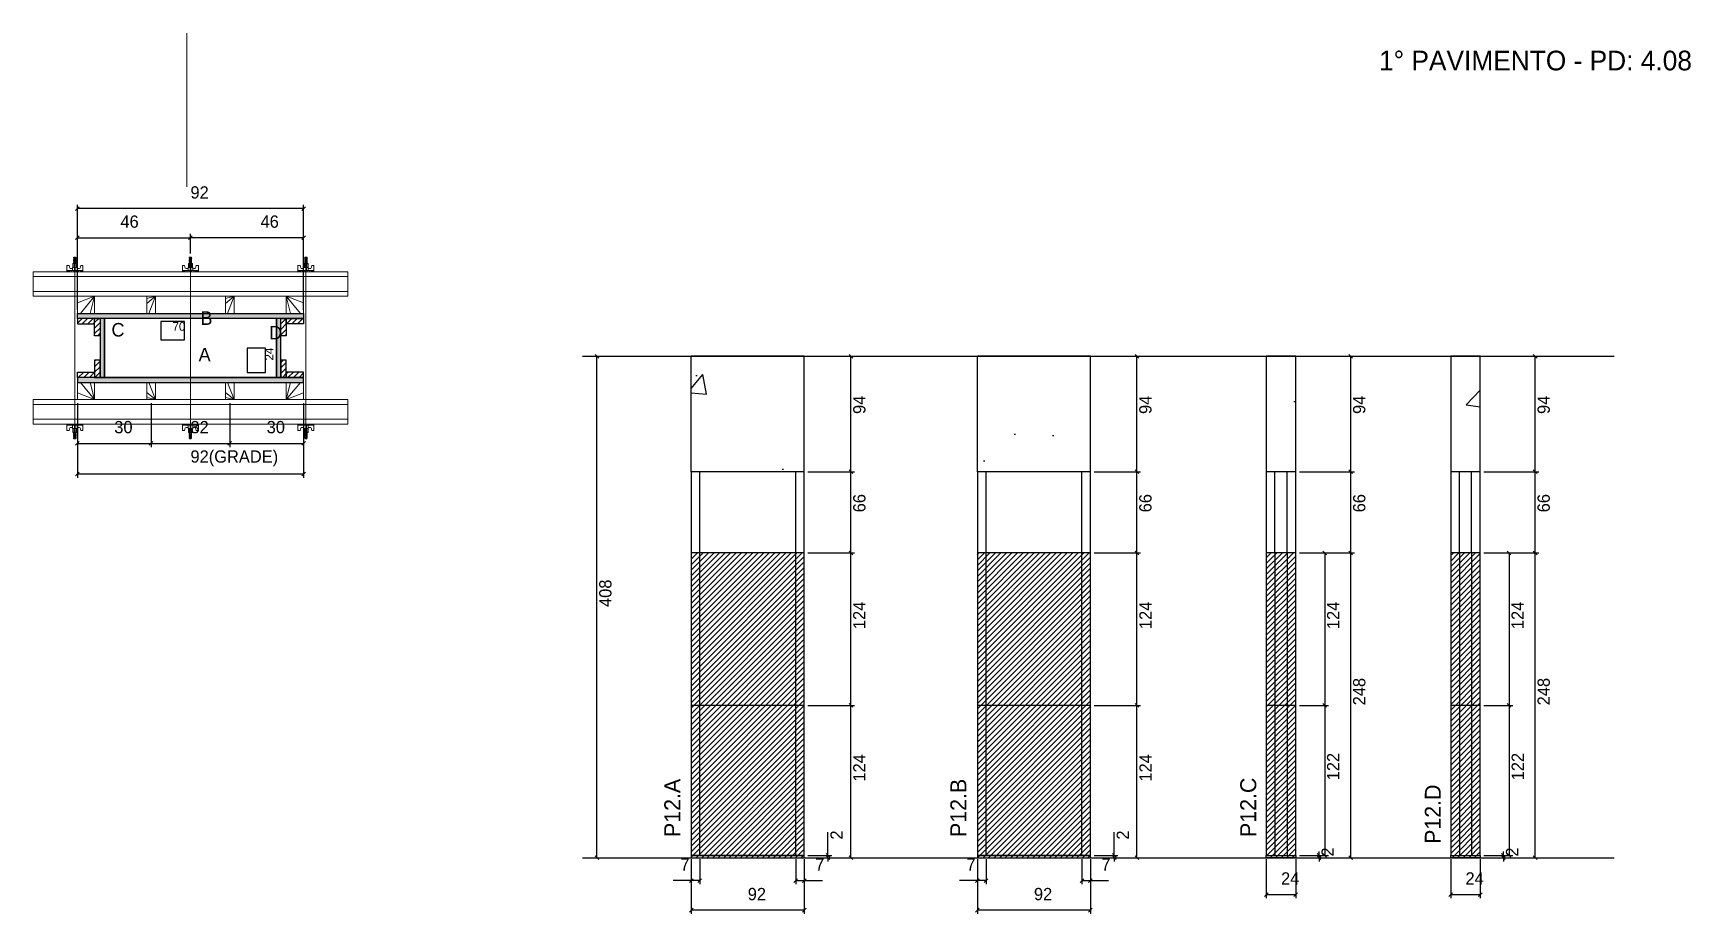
# Model space of a CAD drawing. Header units: metres. Extents: x 3112 to 4461, y 10912 to 11628.
import ezdxf

# ---------------------------------------------------------------- set-up
doc = ezdxf.new("R2010")
doc.units = ezdxf.units.M
for name, color, linetype in [('CHAPA', 7, 'Continuous'), ('COTA', 7, 'Continuous'), ('Hachura', 7, 'Continuous'), ('Madeira', 7, 'Continuous'), ('NOMENCLATURA', 7, 'Continuous'), ('Nível', 7, 'Continuous'), ('Painéis', 7, 'Continuous'), ('Perfil Metálico', 7, 'Continuous'), ('SARR_2.2x7', 7, 'Continuous'), ('SARRAFO', 7, 'Continuous'), ('Texto Seção', 7, 'Continuous'), ('TEXTO_GERAL', 7, 'Continuous')]:
    doc.layers.add(name, color=color, linetype=linetype)

msp = doc.modelspace()

# ---------------------------------------------------------------- hatches: boundary and pattern name
at = {"layer": 'COTA'}
h = msp.add_hatch(dxfattribs=at)
h.set_pattern_fill('AR-CONC')
h.paths.add_polyline_path([(3647.7, 11271.2), (3739.7, 11271.2), (3739.7, 11365.2), (3647.7, 11365.2), (3647.7, 11271.2)])
h = msp.add_hatch(dxfattribs=at)
h.set_pattern_fill('AR-CONC')
h.paths.add_polyline_path([(3880.6, 11271.2), (3972.6, 11271.2), (3972.6, 11365.2), (3880.6, 11365.2), (3880.6, 11271.2)])
h = msp.add_hatch(dxfattribs=at)
h.set_pattern_fill('AR-CONC')
h.paths.add_polyline_path([(4115.7, 11271.2), (4139.7, 11271.2), (4139.7, 11365.2), (4115.7, 11365.2), (4115.7, 11271.2)])
h = msp.add_hatch(dxfattribs=at)
h.set_pattern_fill('AR-CONC')
h.paths.add_polyline_path([(4265.8, 11271.2), (4289.8, 11271.2), (4289.8, 11365.2), (4265.8, 11365.2), (4265.8, 11271.2)])
at = {"layer": 'Hachura'}
h = msp.add_hatch(color=7, dxfattribs=at)
h.dxf.hatch_style = 1
h.paths.add_polyline_path([(3148.2, 11395.9), (3148.2, 11399.9), (3332.2, 11399.9), (3332.2, 11395.9), (3148.2, 11395.9)])
h = msp.add_hatch(color=7, dxfattribs=at)
h.dxf.hatch_style = 1
h.paths.add_polyline_path([(3148.2, 11395.9), (3148.2, 11399.9), (3332.2, 11399.9), (3332.2, 11395.9), (3148.2, 11395.9)])
h = msp.add_hatch(dxfattribs=at)
h.set_pattern_fill('ANSI31')
h.paths.add_polyline_path([(3162.2, 11395.9), (3162.2, 11391.5), (3148.2, 11391.5), (3148.2, 11395.9), (3162.2, 11395.9)])
h = msp.add_hatch(dxfattribs=at)
h.set_pattern_fill('ANSI31')
h.paths.add_polyline_path([(3166.6, 11395.9), (3162.2, 11395.9), (3162.2, 11381.9), (3166.6, 11381.9), (3166.6, 11395.9)])
h = msp.add_hatch(color=7, dxfattribs=at)
h.dxf.hatch_style = 1
h.paths.add_polyline_path([(3170.2, 11395.9), (3166.6, 11395.9), (3166.6, 11347.9), (3170.2, 11347.9), (3170.2, 11395.9)])
h = msp.add_hatch(color=7, dxfattribs=at)
h.dxf.hatch_style = 1
h.paths.add_polyline_path([(3170.2, 11395.9), (3166.6, 11395.9), (3166.6, 11347.9), (3170.2, 11347.9), (3170.2, 11395.9)])
h = msp.add_hatch(color=7, dxfattribs=at)
h.dxf.hatch_style = 1
h.paths.add_polyline_path([(3313.8, 11395.9), (3310.2, 11395.9), (3310.2, 11347.9), (3313.8, 11347.9), (3313.8, 11395.9)])
h = msp.add_hatch(color=7, dxfattribs=at)
h.dxf.hatch_style = 1
h.paths.add_polyline_path([(3313.8, 11395.9), (3310.2, 11395.9), (3310.2, 11347.9), (3313.8, 11347.9), (3313.8, 11395.9)])
h = msp.add_hatch(dxfattribs=at)
h.set_pattern_fill('ANSI31')
h.paths.add_polyline_path([(3318.2, 11395.9), (3313.8, 11395.9), (3313.8, 11381.9), (3318.2, 11381.9), (3318.2, 11395.9)])
h = msp.add_hatch(dxfattribs=at)
h.set_pattern_fill('ANSI31')
h.paths.add_polyline_path([(3318.2, 11395.9), (3318.2, 11391.5), (3332.2, 11391.5), (3332.2, 11395.9), (3318.2, 11395.9)])
h = msp.add_hatch(dxfattribs=at)
h.set_pattern_fill('ANSI31')
h.paths.add_polyline_path([(3166.6, 11347.9), (3162.2, 11347.9), (3162.2, 11361.9), (3166.6, 11361.9), (3166.6, 11347.9)])
h = msp.add_hatch(dxfattribs=at)
h.set_pattern_fill('ANSI31')
h.paths.add_polyline_path([(3318.2, 11347.9), (3313.8, 11347.9), (3313.8, 11361.9), (3318.2, 11361.9), (3318.2, 11347.9)])
h = msp.add_hatch(dxfattribs=at)
h.set_pattern_fill('ANSI31')
h.paths.add_polyline_path([(3162.2, 11347.9), (3162.2, 11352.3), (3148.2, 11352.3), (3148.2, 11347.9), (3162.2, 11347.9)])
h = msp.add_hatch(color=7, dxfattribs=at)
h.dxf.hatch_style = 1
h.paths.add_polyline_path([(3148.2, 11347.9), (3148.2, 11343.9), (3332.2, 11343.9), (3332.2, 11347.9), (3148.2, 11347.9)])
h = msp.add_hatch(color=7, dxfattribs=at)
h.dxf.hatch_style = 1
h.paths.add_polyline_path([(3148.2, 11347.9), (3148.2, 11343.9), (3332.2, 11343.9), (3332.2, 11347.9), (3148.2, 11347.9)])
h = msp.add_hatch(dxfattribs=at)
h.set_pattern_fill('ANSI31')
h.paths.add_polyline_path([(3318.2, 11347.9), (3318.2, 11352.3), (3332.2, 11352.3), (3332.2, 11347.9), (3318.2, 11347.9)])
h = msp.add_hatch(dxfattribs=at)
h.set_pattern_fill('ANSI31')
h.paths.add_polyline_path([(3739.7, 10957.2), (3739.7, 11205.2), (3647.7, 11205.2), (3647.7, 10957.2), (3739.7, 10957.2)])
h = msp.add_hatch(dxfattribs=at)
h.set_pattern_fill('ANSI31')
h.paths.add_polyline_path([(3972.6, 10957.2), (3972.6, 11205.2), (3880.6, 11205.2), (3880.6, 10957.2), (3972.6, 10957.2)])
h = msp.add_hatch(dxfattribs=at)
h.set_pattern_fill('ANSI31')
h.paths.add_polyline_path([(4139.7, 10957.2), (4139.7, 11205.2), (4115.7, 11205.2), (4115.7, 10957.2), (4139.7, 10957.2)])
h = msp.add_hatch(dxfattribs=at)
h.set_pattern_fill('ANSI31')
h.paths.add_polyline_path([(4289.8, 10957.2), (4289.8, 11205.2), (4265.8, 11205.2), (4265.8, 10957.2), (4289.8, 10957.2)])

# ---------------------------------------------------------------- linework, layer by layer
at = {"layer": 'CHAPA', "color": 1, "lineweight": 25}
for points in [[(3148.2, 11395.9), (3148.2, 11399.9), (3332.2, 11399.9), (3332.2, 11395.9)], [(3148.2, 11395.9), (3148.2, 11399.9), (3332.2, 11399.9), (3332.2, 11395.9)], [(3170.2, 11395.9), (3166.6, 11395.9), (3166.6, 11347.9), (3170.2, 11347.9)], [(3170.2, 11395.9), (3166.6, 11395.9), (3166.6, 11347.9), (3170.2, 11347.9)], [(3313.8, 11395.9), (3310.2, 11395.9), (3310.2, 11347.9), (3313.8, 11347.9)], [(3313.8, 11395.9), (3310.2, 11395.9), (3310.2, 11347.9), (3313.8, 11347.9)], [(3148.2, 11347.9), (3148.2, 11343.9), (3332.2, 11343.9), (3332.2, 11347.9)], [(3148.2, 11347.9), (3148.2, 11343.9), (3332.2, 11343.9), (3332.2, 11347.9)]]:
    msp.add_lwpolyline(points, close=True, dxfattribs=at)
at = {"layer": 'COTA', "color": 0, "lineweight": 25}
for p, q in [((3149.7, 11486.8), (3146.7, 11483.8)), ((3330.7, 11483.8), (3333.7, 11486.8)), ((3149.7, 11463.1), (3146.7, 11460.1)), ((3241.7, 11463.1), (3238.7, 11460.1)), ((3238.7, 11460.1), (3241.7, 11463.1)), ((3330.7, 11460.1), (3333.7, 11463.1)), ((3572.5, 11363.7), (3569.5, 11366.7)), ((3779.1, 11363.7), (3776.1, 11366.7)), ((4011.9, 11363.7), (4008.9, 11366.7)), ((4185.9, 11363.7), (4182.9, 11366.7)), ((4336, 11363.7), (4333, 11366.7)), ((3149.7, 11295.8), (3146.7, 11292.8)), ((3206.7, 11292.8), (3209.7, 11295.8)), ((3209.7, 11295.8), (3206.7, 11292.8)), ((3270.7, 11292.8), (3273.7, 11295.8)), ((3273.7, 11295.8), (3270.7, 11292.8)), ((3330.7, 11292.8), (3333.7, 11295.8)), ((3149.7, 11270.8), (3146.7, 11267.8)), ((3330.7, 11267.8), (3333.7, 11270.8)), ((3776.1, 11272.7), (3779.1, 11269.7)), ((3779.1, 11269.7), (3776.1, 11272.7)), ((4008.9, 11272.7), (4011.9, 11269.7)), ((4011.9, 11269.7), (4008.9, 11272.7)), ((4182.9, 11272.7), (4185.9, 11269.7)), ((4185.9, 11269.7), (4182.9, 11272.7)), ((4333, 11272.7), (4336, 11269.7)), ((4336, 11269.7), (4333, 11272.7)), ((3779.1, 11203.7), (3776.1, 11206.7)), ((3776.1, 11206.7), (3779.1, 11203.7)), ((4011.9, 11203.7), (4008.9, 11206.7)), ((4008.9, 11206.7), (4011.9, 11203.7)), ((4164.7, 11203.7), (4161.7, 11206.7)), ((4185.9, 11203.7), (4182.9, 11206.7)), ((4182.9, 11206.7), (4185.9, 11203.7)), ((4314.8, 11203.7), (4311.8, 11206.7)), ((4336, 11203.7), (4333, 11206.7)), ((4333, 11206.7), (4336, 11203.7)), ((3779.1, 11079.7), (3776.1, 11082.7)), ((3776.1, 11082.7), (3779.1, 11079.7)), ((4011.9, 11079.7), (4008.9, 11082.7)), ((4008.9, 11082.7), (4011.9, 11079.7)), ((4161.7, 11082.7), (4164.7, 11079.7)), ((4164.7, 11079.7), (4161.7, 11082.7)), ((4311.8, 11082.7), (4314.8, 11079.7)), ((4314.8, 11079.7), (4311.8, 11082.7)), ((3569.5, 10958.7), (3572.5, 10955.7)), ((3757.5, 10960.7), (3760.5, 10957.7)), ((3760.5, 10955.7), (3757.5, 10958.7)), ((3776.1, 10958.7), (3779.1, 10955.7)), ((3990.4, 10960.7), (3993.4, 10957.7)), ((3993.4, 10955.7), (3990.4, 10958.7)), ((4008.9, 10958.7), (4011.9, 10955.7)), ((4157.1, 10960.7), (4160.1, 10957.7)), ((4160.1, 10955.7), (4157.1, 10958.7)), ((4161.7, 10960.7), (4164.7, 10957.7)), ((4182.9, 10958.7), (4185.9, 10955.7)), ((4307.2, 10960.7), (4310.2, 10957.7)), ((4310.2, 10955.7), (4307.2, 10958.7)), ((4311.8, 10960.7), (4314.8, 10957.7)), ((4333, 10958.7), (4336, 10955.7)), ((3649.2, 10940.2), (3646.2, 10937.2)), ((3653.2, 10937.2), (3656.2, 10940.2)), ((3734.2, 10940.2), (3731.2, 10937.2)), ((3738.2, 10937.2), (3741.2, 10940.2)), ((3882.1, 10940.2), (3879.1, 10937.2)), ((3886.1, 10937.2), (3889.1, 10940.2)), ((3967.1, 10940.2), (3964.1, 10937.2)), ((3971.1, 10937.2), (3974.1, 10940.2)), ((4117.2, 10928.8), (4114.2, 10925.8)), ((4138.2, 10925.8), (4141.2, 10928.8)), ((4267.3, 10928.8), (4264.3, 10925.8)), ((4288.3, 10925.8), (4291.3, 10928.8)), ((3649.2, 10916.1), (3646.2, 10913.1)), ((3738.2, 10913.1), (3741.2, 10916.1)), ((3882.1, 10916.1), (3879.1, 10913.1)), ((3971.1, 10913.1), (3974.1, 10916.1))]:
    msp.add_line(p, q, dxfattribs=at)
at = {"layer": 'COTA', "color": 241, "lineweight": 25}
for p, q in [((3148.2, 11402.9), (3148.2, 11488.3)), ((3332.2, 11485.3), (3148.2, 11485.3)), ((3332.2, 11402.9), (3332.2, 11488.3)), ((3148.2, 11436.9), (3148.2, 11464.6)), ((3148.2, 11461.6), (3240.2, 11461.6)), ((3240.2, 11448.7), (3240.2, 11464.6)), ((3240.2, 11448.7), (3240.2, 11464.6)), ((3332.2, 11461.6), (3240.2, 11461.6)), ((3332.2, 11436.9), (3332.2, 11464.6)), ((3739.7, 11365.2), (3647.7, 11365.2)), ((3647.7, 11271.2), (3647.7, 11365.2)), ((3739.7, 11271.2), (3739.7, 11365.2)), ((3972.6, 11365.2), (3880.6, 11365.2)), ((3880.6, 11271.2), (3880.6, 11365.2)), ((3972.6, 11271.2), (3972.6, 11365.2)), ((3148.2, 11326.9), (3148.2, 11266.3)), ((3148.2, 11326.9), (3148.2, 11291.3)), ((3208.2, 11326.9), (3208.2, 11291.3)), ((3208.2, 11326.9), (3208.2, 11291.3)), ((3272.2, 11326.9), (3272.2, 11291.3)), ((3272.2, 11326.9), (3272.2, 11291.3)), ((3332.2, 11326.9), (3332.2, 11266.3)), ((3332.2, 11326.9), (3332.2, 11291.3)), ((3148.2, 11294.3), (3208.2, 11294.3)), ((3208.2, 11294.3), (3272.2, 11294.3)), ((3272.2, 11294.3), (3332.2, 11294.3)), ((3332.2, 11269.3), (3148.2, 11269.3))]:
    msp.add_line(p, q, dxfattribs=at)
at = {"layer": 'COTA', "color": 180, "lineweight": 25}
for p, q in [((3235.3, 11393.4), (3216, 11393.4)), ((3216, 11393.4), (3216, 11378.4)), ((3235.3, 11378.4), (3235.3, 11393.4)), ((3216, 11378.4), (3235.3, 11378.4)), ((3301.2, 11371.6), (3286.2, 11371.6)), ((3286.2, 11371.6), (3286.2, 11351.9)), ((3301.2, 11351.9), (3301.2, 11371.6)), ((3286.2, 11351.9), (3301.2, 11351.9))]:
    msp.add_line(p, q, dxfattribs=at)
at = {"layer": 'COTA', "color": 4, "lineweight": 25}
for p, q in [((3562.1, 11365.2), (3574, 11365.2)), ((3571, 10957.2), (3571, 11365.2)), ((3742.7, 11365.2), (3780.6, 11365.2)), ((3777.6, 11271.2), (3777.6, 11365.2)), ((3975.6, 11365.2), (4013.4, 11365.2)), ((4010.4, 11271.2), (4010.4, 11365.2)), ((4142.7, 11365.2), (4187.4, 11365.2)), ((4184.4, 11271.2), (4184.4, 11365.2)), ((4292.8, 11365.2), (4337.5, 11365.2)), ((4334.5, 11271.2), (4334.5, 11365.2)), ((3742.7, 11271.2), (3780.6, 11271.2)), ((3742.7, 11271.2), (3780.6, 11271.2)), ((3777.6, 11205.2), (3777.6, 11271.2)), ((3975.6, 11271.2), (4013.4, 11271.2)), ((3975.6, 11271.2), (4013.4, 11271.2)), ((4010.4, 11205.2), (4010.4, 11271.2)), ((4142.7, 11271.2), (4187.4, 11271.2)), ((4142.7, 11271.2), (4187.4, 11271.2)), ((4184.4, 11205.2), (4184.4, 11271.2)), ((4292.8, 11271.2), (4337.5, 11271.2)), ((4292.8, 11271.2), (4337.5, 11271.2)), ((4334.5, 11205.2), (4334.5, 11271.2)), ((3742.7, 11205.2), (3780.6, 11205.2)), ((3742.7, 11205.2), (3780.6, 11205.2)), ((3777.6, 11081.2), (3777.6, 11205.2)), ((3975.6, 11205.2), (4013.4, 11205.2)), ((3975.6, 11205.2), (4013.4, 11205.2)), ((4010.4, 11081.2), (4010.4, 11205.2)), ((4142.7, 11205.2), (4187.4, 11205.2)), ((4142.7, 11205.2), (4166.2, 11205.2)), ((4142.7, 11205.2), (4187.4, 11205.2)), ((4163.2, 11205.2), (4163.2, 11081.2)), ((4184.4, 10957.2), (4184.4, 11205.2)), ((4292.8, 11205.2), (4337.5, 11205.2)), ((4292.8, 11205.2), (4316.3, 11205.2)), ((4292.8, 11205.2), (4337.5, 11205.2)), ((4313.3, 11205.2), (4313.3, 11081.2)), ((4334.5, 10957.2), (4334.5, 11205.2)), ((3742.7, 11081.2), (3780.6, 11081.2)), ((3742.7, 11081.2), (3780.6, 11081.2)), ((3777.6, 10957.2), (3777.6, 11081.2)), ((3975.6, 11081.2), (4013.4, 11081.2)), ((3975.6, 11081.2), (4013.4, 11081.2)), ((4010.4, 10957.2), (4010.4, 11081.2)), ((4142.7, 11081.2), (4166.2, 11081.2)), ((4142.7, 11081.2), (4166.2, 11081.2)), ((4163.2, 11081.2), (4163.2, 10959.2)), ((4292.8, 11081.2), (4316.3, 11081.2)), ((4292.8, 11081.2), (4316.3, 11081.2)), ((4313.3, 11081.2), (4313.3, 10959.2)), ((3759, 10959.2), (3759, 10978)), ((3991.9, 10959.2), (3991.9, 10978)), ((3562.1, 10957.2), (3574, 10957.2)), ((3647.7, 10956.2), (3647.7, 10911.6)), ((3647.7, 10954.2), (3647.7, 10935.7)), ((3654.7, 10956.2), (3654.7, 10935.7)), ((3732.7, 10956.2), (3732.7, 10935.7)), ((3739.7, 10956.2), (3739.7, 10911.6)), ((3739.7, 10954.2), (3739.7, 10935.7)), ((3742.7, 10959.2), (3762, 10959.2)), ((3742.7, 10957.2), (3762, 10957.2)), ((3742.7, 10957.2), (3780.6, 10957.2)), ((3759, 10957.2), (3759, 10959.2)), ((3759, 10957.2), (3759, 10954.2)), ((3880.6, 10956.2), (3880.6, 10911.6)), ((3880.6, 10954.2), (3880.6, 10935.7)), ((3887.6, 10956.2), (3887.6, 10935.7)), ((3965.6, 10956.2), (3965.6, 10935.7)), ((3972.6, 10956.2), (3972.6, 10911.6)), ((3972.6, 10954.2), (3972.6, 10935.7)), ((3975.6, 10959.2), (3994.9, 10959.2)), ((3975.6, 10957.2), (3994.9, 10957.2)), ((3975.6, 10957.2), (4013.4, 10957.2)), ((3991.9, 10957.2), (3991.9, 10959.2)), ((3991.9, 10957.2), (3991.9, 10954.2)), ((4115.7, 10956.2), (4115.7, 10924.3)), ((4139.7, 10956.2), (4139.7, 10924.3)), ((4142.7, 10959.2), (4161.6, 10959.2)), ((4142.7, 10959.2), (4166.2, 10959.2)), ((4142.7, 10957.2), (4161.6, 10957.2)), ((4142.7, 10957.2), (4187.4, 10957.2)), ((4158.6, 10959.2), (4158.6, 10962.2)), ((4158.6, 10957.2), (4158.6, 10959.2)), ((4158.6, 10957.2), (4158.6, 10954.2)), ((4265.8, 10956.2), (4265.8, 10924.3)), ((4289.8, 10956.2), (4289.8, 10924.3)), ((4292.8, 10959.2), (4311.7, 10959.2)), ((4292.8, 10959.2), (4316.3, 10959.2)), ((4292.8, 10957.2), (4311.7, 10957.2)), ((4292.8, 10957.2), (4337.5, 10957.2)), ((4308.7, 10959.2), (4308.7, 10962.2)), ((4308.7, 10957.2), (4308.7, 10959.2)), ((4308.7, 10957.2), (4308.7, 10954.2)), ((3647.7, 10938.7), (3633, 10938.7)), ((3654.7, 10938.7), (3647.7, 10938.7)), ((3732.7, 10938.7), (3739.7, 10938.7)), ((3739.7, 10938.7), (3754.5, 10938.7)), ((3880.6, 10938.7), (3865.9, 10938.7)), ((3887.6, 10938.7), (3880.6, 10938.7)), ((3965.6, 10938.7), (3972.6, 10938.7)), ((3972.6, 10938.7), (3987.3, 10938.7)), ((4115.7, 10927.3), (4139.7, 10927.3)), ((4265.8, 10927.3), (4289.8, 10927.3)), ((3739.7, 10914.6), (3647.7, 10914.6)), ((3972.6, 10914.6), (3880.6, 10914.6))]:
    msp.add_line(p, q, dxfattribs=at)
at = {"layer": 'COTA', "color": 241, "lineweight": 25}
for points in [[(4139.7, 11271.2), (4139.7, 11365.2), (4115.7, 11365.2), (4115.7, 11271.2)], [(4289.8, 11271.2), (4289.8, 11365.2), (4265.8, 11365.2), (4265.8, 11271.2)]]:
    msp.add_lwpolyline(points, dxfattribs=at)
at = {"layer": 'Hachura', "color": 0, "lineweight": 9}
for p, q in [((3147.8, 11440.6), (3144.5, 11440.6)), ((3144.5, 11440.6), (3144.5, 11437.4)), ((3147.8, 11440.5), (3144.5, 11440.5)), ((3147.2, 11443.7), (3145, 11444.7)), ((3147.2, 11442.5), (3145, 11443.6)), ((3147.2, 11441.3), (3145, 11442.4)), ((3146.3, 11440.6), (3145, 11441.2)), ((3145.1, 11445.4), (3145.5, 11445.7)), ((3145.1, 11445.1), (3145.1, 11445.4)), ((3147.1, 11445.4), (3145.1, 11445.4)), ((3145.1, 11445.1), (3147.1, 11444.1)), ((3145.1, 11445.1), (3147.1, 11444.1)), ((3145.1, 11445), (3147.2, 11443.9)), ((3145.1, 11443.9), (3145.1, 11444.5)), ((3147.1, 11443.6), (3145.1, 11444.5)), ((3145.1, 11443.9), (3147.1, 11442.9)), ((3145.1, 11443.8), (3147.2, 11442.7)), ((3145.1, 11442.7), (3145.1, 11443.4)), ((3147.1, 11442.4), (3145.1, 11443.4)), ((3145.1, 11443.2), (3145.1, 11443.4)), ((3145.1, 11442.7), (3147.1, 11441.8)), ((3145.1, 11442.6), (3147.2, 11441.6)), ((3145.1, 11441.6), (3145.1, 11442.2)), ((3147.1, 11441.2), (3145.1, 11442.2)), ((3145.1, 11441.6), (3147.1, 11440.6)), ((3146, 11440.6), (3145.1, 11441.1)), ((3145.1, 11440.6), (3145.1, 11441.1)), ((3145.5, 11445.7), (3146.7, 11445.7)), ((3145.5, 11440.6), (3145.5, 11437.4)), ((3147.1, 11444.7), (3145.8, 11445.4)), ((3147.2, 11444.8), (3146, 11445.4)), ((3146.6, 11445.4), (3147.2, 11445)), ((3147.1, 11445.4), (3146.7, 11445.7)), ((3146.8, 11445.4), (3147.1, 11445.2)), ((3147.1, 11444.7), (3147.1, 11444.1)), ((3147.1, 11442.9), (3147.1, 11443.6)), ((3147.1, 11442.2), (3147.1, 11442.4)), ((3147.1, 11442.2), (3147.1, 11441.8)), ((3147.1, 11441.2), (3147.1, 11440.6)), ((3147.1, 11440.6), (3147.1, 11437.4)), ((3147.8, 11437.4), (3147.8, 11440.6)), ((3241.8, 11440.6), (3238.5, 11440.6)), ((3238.5, 11440.6), (3238.5, 11437.4)), ((3241.8, 11440.5), (3238.5, 11440.5)), ((3241.2, 11443.7), (3239, 11444.7)), ((3241.2, 11442.5), (3239, 11443.6)), ((3241.2, 11441.3), (3239, 11442.4)), ((3240.3, 11440.6), (3239, 11441.2)), ((3239.1, 11445.4), (3239.5, 11445.7)), ((3239.1, 11445.1), (3239.1, 11445.4)), ((3241.1, 11445.4), (3239.1, 11445.4)), ((3239.1, 11445.1), (3241.1, 11444.1)), ((3239.1, 11445.1), (3241.1, 11444.1)), ((3239.1, 11445), (3241.2, 11443.9)), ((3239.1, 11443.9), (3239.1, 11444.5)), ((3241.1, 11443.6), (3239.1, 11444.5)), ((3239.1, 11443.9), (3241.1, 11442.9)), ((3239.1, 11443.8), (3241.2, 11442.7)), ((3239.1, 11442.7), (3239.1, 11443.4)), ((3241.1, 11442.4), (3239.1, 11443.4)), ((3239.1, 11443.2), (3239.1, 11443.4)), ((3239.1, 11442.7), (3241.1, 11441.8)), ((3239.1, 11442.6), (3241.2, 11441.6)), ((3239.1, 11441.6), (3239.1, 11442.2)), ((3241.1, 11441.2), (3239.1, 11442.2)), ((3239.1, 11441.6), (3241.1, 11440.6)), ((3240, 11440.6), (3239.1, 11441.1)), ((3239.1, 11440.6), (3239.1, 11441.1)), ((3239.5, 11445.7), (3240.7, 11445.7)), ((3239.5, 11440.6), (3239.5, 11437.4)), ((3241.1, 11444.7), (3239.8, 11445.4)), ((3241.2, 11444.8), (3240, 11445.4)), ((3240.6, 11445.4), (3241.2, 11445)), ((3241.1, 11445.4), (3240.7, 11445.7)), ((3240.8, 11445.4), (3241.1, 11445.2)), ((3241.1, 11444.7), (3241.1, 11444.1)), ((3241.1, 11442.9), (3241.1, 11443.6)), ((3241.1, 11442.2), (3241.1, 11442.4)), ((3241.1, 11442.2), (3241.1, 11441.8)), ((3241.1, 11441.2), (3241.1, 11440.6)), ((3241.1, 11440.6), (3241.1, 11437.4)), ((3241.8, 11437.4), (3241.8, 11440.6)), ((3332.5, 11440.6), (3335.9, 11440.6)), ((3332.5, 11437.4), (3332.5, 11440.6)), ((3332.5, 11440.5), (3335.9, 11440.5)), ((3333.8, 11445.4), (3333.1, 11445)), ((3335.3, 11445), (3333.1, 11443.9)), ((3335.3, 11443.8), (3333.1, 11442.7)), ((3335.3, 11442.6), (3333.1, 11441.6)), ((3333.2, 11444.8), (3334.3, 11445.4)), ((3333.2, 11443.7), (3335.3, 11444.7)), ((3333.2, 11442.5), (3335.3, 11443.6)), ((3333.2, 11441.3), (3335.3, 11442.4)), ((3333.3, 11445.4), (3333.6, 11445.7)), ((3333.5, 11445.4), (3333.3, 11445.2)), ((3333.3, 11444.7), (3334.6, 11445.4)), ((3333.3, 11445.4), (3335.2, 11445.4)), ((3335.2, 11445.1), (3333.3, 11444.1)), ((3335.2, 11445.1), (3333.3, 11444.1)), ((3333.3, 11444.7), (3333.3, 11444.1)), ((3333.3, 11443.6), (3335.2, 11444.5)), ((3335.2, 11443.9), (3333.3, 11442.9)), ((3333.3, 11442.9), (3333.3, 11443.6)), ((3333.3, 11442.4), (3335.2, 11443.4)), ((3335.2, 11442.7), (3333.3, 11441.8)), ((3333.3, 11442.2), (3333.3, 11442.4)), ((3333.3, 11442.2), (3333.3, 11441.8)), ((3333.3, 11441.2), (3335.2, 11442.2)), ((3335.2, 11441.6), (3333.3, 11440.6)), ((3333.3, 11441.2), (3333.3, 11440.6)), ((3333.3, 11440.6), (3333.3, 11437.4)), ((3334.9, 11445.7), (3333.6, 11445.7)), ((3334, 11440.6), (3335.3, 11441.2)), ((3334.3, 11440.6), (3335.2, 11441.1)), ((3334.8, 11440.6), (3334.8, 11437.4)), ((3335.2, 11445.4), (3334.9, 11445.7)), ((3335.2, 11445.1), (3335.2, 11445.4)), ((3335.2, 11443.9), (3335.2, 11444.5)), ((3335.2, 11442.7), (3335.2, 11443.4)), ((3335.2, 11443.2), (3335.2, 11443.4)), ((3335.2, 11441.6), (3335.2, 11442.2)), ((3335.2, 11440.6), (3335.2, 11441.1)), ((3335.9, 11440.6), (3335.9, 11437.4)), ((3139.7, 11439.1), (3141.4, 11439.1)), ((3139.7, 11433.9), (3139.7, 11439)), ((3139.7, 11434.8), (3152.6, 11434.8)), ((3139.7, 11434.8), (3144.9, 11434.8)), ((3152.6, 11433.9), (3139.7, 11433.9)), ((3139.9, 11434.8), (3139.9, 11433.9)), ((3140.1, 11434.8), (3140.1, 11433.9)), ((3140.4, 11434.8), (3140.4, 11433.9)), ((3140.9, 11434.8), (3140.9, 11433.9)), ((3141.4, 11439.1), (3142, 11436.8)), ((3141.7, 11434.8), (3141.7, 11433.9)), ((3142.3, 11436.6), (3144.2, 11436.6)), ((3143.1, 11434.8), (3143.1, 11433.9)), ((3151.7, 11433.9), (3143.9, 11433.9)), ((3144.2, 11437.4), (3148.1, 11437.4)), ((3144.2, 11434.8), (3144.2, 11437.4)), ((3146.2, 11434.8), (3144.2, 11434.8)), ((3144.9, 11434.8), (3145.5, 11434.8)), ((3145.2, 11434.5), (3145.2, 11434.7)), ((3145.2, 11434), (3145.2, 11434.5)), ((3145.9, 11434.8), (3145.9, 11436.8)), ((3146.2, 11434.8), (3146.2, 11433.9)), ((3146.4, 11436.8), (3146.4, 11434.8)), ((3147.1, 11434.7), (3147.1, 11434.2)), ((3148.1, 11437.4), (3147.8, 11437.4)), ((3148.1, 11437.4), (3147.8, 11437.4)), ((3148.1, 11437.4), (3148.1, 11434.8)), ((3150, 11436.6), (3148.1, 11436.6)), ((3149.2, 11434.8), (3149.2, 11433.9)), ((3150.9, 11439.1), (3150.4, 11436.8)), ((3150.6, 11434.8), (3150.6, 11433.9)), ((3152.6, 11439.1), (3150.9, 11439.1)), ((3151.5, 11434.8), (3151.5, 11433.9)), ((3151.9, 11434.8), (3151.9, 11433.9)), ((3152.3, 11434.8), (3152.3, 11433.9)), ((3152.5, 11434.8), (3152.5, 11433.9)), ((3152.6, 11434.8), (3152.6, 11439.1)), ((3152.6, 11434.8), (3152.6, 11433.9)), ((3233.7, 11439.1), (3235.4, 11439.1)), ((3233.7, 11433.9), (3233.7, 11439)), ((3233.7, 11434.8), (3246.6, 11434.8)), ((3233.7, 11434.8), (3238.9, 11434.8)), ((3246.6, 11433.9), (3233.7, 11433.9)), ((3233.9, 11434.8), (3233.9, 11433.9)), ((3234.1, 11434.8), (3234.1, 11433.9)), ((3234.4, 11434.8), (3234.4, 11433.9)), ((3234.9, 11434.8), (3234.9, 11433.9)), ((3235.4, 11439.1), (3236, 11436.8)), ((3235.7, 11434.8), (3235.7, 11433.9)), ((3236.3, 11436.6), (3238.2, 11436.6)), ((3237.1, 11434.8), (3237.1, 11433.9)), ((3245.7, 11433.9), (3237.9, 11433.9)), ((3238.2, 11437.4), (3242.1, 11437.4)), ((3238.2, 11434.8), (3238.2, 11437.4)), ((3240.2, 11434.8), (3238.2, 11434.8)), ((3238.9, 11434.8), (3239.5, 11434.8)), ((3239.2, 11434.5), (3239.2, 11434.7)), ((3239.2, 11434), (3239.2, 11434.5)), ((3239.9, 11434.8), (3239.9, 11436.8)), ((3240.2, 11434.8), (3240.2, 11433.9)), ((3240.4, 11436.8), (3240.4, 11434.8)), ((3241.1, 11434.7), (3241.1, 11434.2)), ((3242.1, 11437.4), (3241.8, 11437.4)), ((3242.1, 11437.4), (3241.8, 11437.4)), ((3242.1, 11437.4), (3242.1, 11434.8)), ((3244, 11436.6), (3242.1, 11436.6)), ((3243.2, 11434.8), (3243.2, 11433.9)), ((3244.9, 11439.1), (3244.4, 11436.8)), ((3244.6, 11434.8), (3244.6, 11433.9)), ((3246.6, 11439.1), (3244.9, 11439.1)), ((3245.5, 11434.8), (3245.5, 11433.9)), ((3245.9, 11434.8), (3245.9, 11433.9)), ((3246.3, 11434.8), (3246.3, 11433.9)), ((3246.5, 11434.8), (3246.5, 11433.9)), ((3246.6, 11434.8), (3246.6, 11439.1)), ((3246.6, 11434.8), (3246.6, 11433.9)), ((3327.7, 11434.8), (3327.7, 11439.1)), ((3327.7, 11439.1), (3329.4, 11439.1)), ((3340.6, 11434.8), (3327.7, 11434.8)), ((3327.7, 11434.8), (3327.7, 11433.9)), ((3327.7, 11433.9), (3340.6, 11433.9)), ((3327.9, 11434.8), (3327.9, 11433.9)), ((3328.1, 11434.8), (3328.1, 11433.9)), ((3328.4, 11434.8), (3328.4, 11433.9)), ((3328.7, 11433.9), (3336.5, 11433.9)), ((3328.9, 11434.8), (3328.9, 11433.9)), ((3329.4, 11439.1), (3330, 11436.8)), ((3329.7, 11434.8), (3329.7, 11433.9)), ((3330.3, 11436.6), (3332.2, 11436.6)), ((3331.1, 11434.8), (3331.1, 11433.9)), ((3336.1, 11437.4), (3332.2, 11437.4)), ((3332.2, 11437.4), (3332.2, 11434.8)), ((3332.2, 11437.4), (3332.5, 11437.4)), ((3332.2, 11437.4), (3332.5, 11437.4)), ((3333.2, 11434.7), (3333.2, 11434.2)), ((3334, 11436.8), (3334, 11434.8)), ((3334.2, 11434.8), (3336.1, 11434.8)), ((3334.2, 11434.8), (3334.2, 11433.9)), ((3334.5, 11434.8), (3334.5, 11436.8)), ((3335.5, 11434.8), (3334.8, 11434.8)), ((3335.1, 11434.5), (3335.1, 11434.7)), ((3335.1, 11434), (3335.1, 11434.5)), ((3340.6, 11434.8), (3335.5, 11434.8)), ((3336.1, 11434.8), (3336.1, 11437.4)), ((3338.1, 11436.6), (3336.1, 11436.6)), ((3337.2, 11434.8), (3337.2, 11433.9)), ((3338.9, 11439.1), (3338.4, 11436.8)), ((3338.6, 11434.8), (3338.6, 11433.9)), ((3340.6, 11439.1), (3338.9, 11439.1)), ((3339.5, 11434.8), (3339.5, 11433.9)), ((3339.9, 11434.8), (3339.9, 11433.9)), ((3340.3, 11434.8), (3340.3, 11433.9)), ((3340.5, 11434.8), (3340.5, 11433.9)), ((3340.6, 11433.9), (3340.6, 11439)), ((3152.6, 11309.9), (3139.7, 11309.9)), ((3139.7, 11309.9), (3139.7, 11304.8)), ((3139.7, 11309), (3152.6, 11309)), ((3139.7, 11309), (3144.9, 11309)), ((3139.7, 11304.7), (3141.4, 11304.7)), ((3139.9, 11309), (3139.9, 11309.9)), ((3140.1, 11309), (3140.1, 11309.9)), ((3140.4, 11309), (3140.4, 11309.9)), ((3140.9, 11309), (3140.9, 11309.9)), ((3141.4, 11304.7), (3142, 11306.9)), ((3141.7, 11309), (3141.7, 11309.9)), ((3142.3, 11307.2), (3144.2, 11307.2)), ((3143.1, 11309), (3143.1, 11309.9)), ((3151.7, 11309.9), (3143.9, 11309.9)), ((3146.2, 11309), (3144.2, 11309)), ((3144.2, 11309), (3144.2, 11306.4)), ((3144.2, 11306.4), (3148.1, 11306.4)), ((3144.5, 11303.2), (3144.5, 11306.4)), ((3144.9, 11309), (3145.5, 11309)), ((3145.2, 11309.7), (3145.2, 11309.3)), ((3145.2, 11309.3), (3145.2, 11309.1)), ((3145.5, 11303.2), (3145.5, 11306.4)), ((3145.9, 11309), (3145.9, 11307)), ((3146.2, 11309), (3146.2, 11309.9)), ((3146.4, 11307), (3146.4, 11309)), ((3147.1, 11309.1), (3147.1, 11309.6)), ((3147.1, 11303.2), (3147.1, 11306.4)), ((3147.8, 11306.4), (3147.8, 11303.2)), ((3148.1, 11306.4), (3147.8, 11306.4)), ((3148.1, 11306.4), (3147.8, 11306.4)), ((3148.1, 11306.4), (3148.1, 11309)), ((3150, 11307.2), (3148.1, 11307.2)), ((3149.2, 11309), (3149.2, 11309.9)), ((3150.9, 11304.7), (3150.4, 11306.9)), ((3150.6, 11309), (3150.6, 11309.9)), ((3152.6, 11304.7), (3150.9, 11304.7)), ((3151.5, 11309), (3151.5, 11309.9)), ((3151.9, 11309), (3151.9, 11309.9)), ((3152.3, 11309), (3152.3, 11309.9)), ((3152.5, 11309), (3152.5, 11309.9)), ((3152.6, 11309), (3152.6, 11309.9)), ((3152.6, 11309), (3152.6, 11304.7)), ((3246.6, 11309.9), (3233.7, 11309.9)), ((3233.7, 11309.9), (3233.7, 11304.8)), ((3233.7, 11309), (3246.6, 11309)), ((3233.7, 11309), (3238.9, 11309)), ((3233.7, 11304.7), (3235.4, 11304.7)), ((3233.9, 11309), (3233.9, 11309.9)), ((3234.1, 11309), (3234.1, 11309.9)), ((3234.4, 11309), (3234.4, 11309.9)), ((3234.9, 11309), (3234.9, 11309.9)), ((3235.4, 11304.7), (3236, 11306.9)), ((3235.7, 11309), (3235.7, 11309.9)), ((3236.3, 11307.2), (3238.2, 11307.2)), ((3237.1, 11309), (3237.1, 11309.9)), ((3245.7, 11309.9), (3237.9, 11309.9)), ((3240.2, 11309), (3238.2, 11309)), ((3238.2, 11309), (3238.2, 11306.4)), ((3238.2, 11306.4), (3242.1, 11306.4)), ((3238.5, 11303.2), (3238.5, 11306.4)), ((3238.9, 11309), (3239.5, 11309)), ((3239.2, 11309.7), (3239.2, 11309.3)), ((3239.2, 11309.3), (3239.2, 11309.1)), ((3239.5, 11303.2), (3239.5, 11306.4)), ((3239.9, 11309), (3239.9, 11307)), ((3240.2, 11309), (3240.2, 11309.9)), ((3240.4, 11307), (3240.4, 11309)), ((3241.1, 11309.1), (3241.1, 11309.6)), ((3241.1, 11303.2), (3241.1, 11306.4)), ((3241.8, 11306.4), (3241.8, 11303.2)), ((3242.1, 11306.4), (3241.8, 11306.4)), ((3242.1, 11306.4), (3241.8, 11306.4)), ((3242.1, 11306.4), (3242.1, 11309)), ((3244, 11307.2), (3242.1, 11307.2)), ((3243.2, 11309), (3243.2, 11309.9)), ((3244.9, 11304.7), (3244.4, 11306.9)), ((3244.6, 11309), (3244.6, 11309.9)), ((3246.6, 11304.7), (3244.9, 11304.7)), ((3245.5, 11309), (3245.5, 11309.9)), ((3245.9, 11309), (3245.9, 11309.9)), ((3246.3, 11309), (3246.3, 11309.9)), ((3246.5, 11309), (3246.5, 11309.9)), ((3246.6, 11309), (3246.6, 11309.9)), ((3246.6, 11309), (3246.6, 11304.7)), ((3327.7, 11309.9), (3340.6, 11309.9)), ((3327.7, 11309), (3327.7, 11309.9)), ((3340.6, 11309), (3327.7, 11309)), ((3327.7, 11309), (3327.7, 11304.7)), ((3327.7, 11304.7), (3329.4, 11304.7)), ((3327.9, 11309), (3327.9, 11309.9)), ((3328.1, 11309), (3328.1, 11309.9)), ((3328.4, 11309), (3328.4, 11309.9)), ((3328.7, 11309.9), (3336.5, 11309.9)), ((3328.9, 11309), (3328.9, 11309.9)), ((3329.4, 11304.7), (3330, 11306.9)), ((3329.7, 11309), (3329.7, 11309.9)), ((3330.3, 11307.2), (3332.2, 11307.2)), ((3331.1, 11309), (3331.1, 11309.9)), ((3332.2, 11306.4), (3332.2, 11309)), ((3336.1, 11306.4), (3332.2, 11306.4)), ((3332.2, 11306.4), (3332.5, 11306.4)), ((3332.2, 11306.4), (3332.5, 11306.4)), ((3332.5, 11306.4), (3332.5, 11303.2)), ((3333.2, 11309.1), (3333.2, 11309.6)), ((3333.3, 11303.2), (3333.3, 11306.4)), ((3334, 11307), (3334, 11309)), ((3334.2, 11309), (3334.2, 11309.9)), ((3334.2, 11309), (3336.1, 11309)), ((3334.5, 11309), (3334.5, 11307)), ((3335.5, 11309), (3334.8, 11309)), ((3334.8, 11303.2), (3334.8, 11306.4)), ((3335.1, 11309.7), (3335.1, 11309.3)), ((3335.1, 11309.3), (3335.1, 11309.1)), ((3340.6, 11309), (3335.5, 11309)), ((3335.9, 11303.2), (3335.9, 11306.4)), ((3336.1, 11309), (3336.1, 11306.4)), ((3338.1, 11307.2), (3336.1, 11307.2)), ((3337.2, 11309), (3337.2, 11309.9)), ((3338.9, 11304.7), (3338.4, 11306.9)), ((3338.6, 11309), (3338.6, 11309.9)), ((3340.6, 11304.7), (3338.9, 11304.7)), ((3339.5, 11309), (3339.5, 11309.9)), ((3339.9, 11309), (3339.9, 11309.9)), ((3340.3, 11309), (3340.3, 11309.9)), ((3340.5, 11309), (3340.5, 11309.9)), ((3340.6, 11309.9), (3340.6, 11304.8)), ((3147.8, 11303.3), (3144.5, 11303.3)), ((3147.8, 11303.2), (3144.5, 11303.2)), ((3146.3, 11303.2), (3145, 11302.6)), ((3147.2, 11302.5), (3145, 11301.4)), ((3147.2, 11301.3), (3145, 11300.2)), ((3147.2, 11300.1), (3145, 11299.1)), ((3145.1, 11302.2), (3147.1, 11303.2)), ((3146, 11303.2), (3145.1, 11302.7)), ((3145.1, 11303.2), (3145.1, 11302.7)), ((3147.1, 11302.5), (3145.1, 11301.6)), ((3145.1, 11302.2), (3145.1, 11301.6)), ((3145.1, 11301.2), (3147.2, 11302.2)), ((3145.1, 11301.1), (3147.1, 11302)), ((3147.1, 11301.4), (3145.1, 11300.4)), ((3145.1, 11301.1), (3145.1, 11300.4)), ((3145.1, 11300), (3147.2, 11301.1)), ((3145.1, 11299.9), (3147.1, 11300.9)), ((3145.1, 11300.6), (3145.1, 11300.4)), ((3147.1, 11300.2), (3145.1, 11299.3)), ((3145.1, 11299.9), (3145.1, 11299.3)), ((3145.1, 11298.8), (3147.2, 11299.9)), ((3145.1, 11298.7), (3147.1, 11299.7)), ((3145.1, 11298.7), (3147.1, 11299.7)), ((3145.1, 11298.7), (3145.1, 11298.4)), ((3145.1, 11298.4), (3145.5, 11298.1)), ((3147.1, 11298.4), (3145.1, 11298.4)), ((3145.5, 11298.1), (3146.7, 11298.1)), ((3147.1, 11299.1), (3145.8, 11298.4)), ((3147.2, 11299), (3146, 11298.4)), ((3146.6, 11298.4), (3147.2, 11298.8)), ((3147.1, 11298.4), (3146.7, 11298.1)), ((3146.8, 11298.4), (3147.1, 11298.5)), ((3147.1, 11302.5), (3147.1, 11303.2)), ((3147.1, 11301.6), (3147.1, 11302)), ((3147.1, 11301.6), (3147.1, 11301.4)), ((3147.1, 11300.9), (3147.1, 11300.2)), ((3147.1, 11299.1), (3147.1, 11299.7)), ((3241.8, 11303.3), (3238.5, 11303.3)), ((3241.8, 11303.2), (3238.5, 11303.2)), ((3240.3, 11303.2), (3239, 11302.6)), ((3241.2, 11302.5), (3239, 11301.4)), ((3241.2, 11301.3), (3239, 11300.2)), ((3241.2, 11300.1), (3239, 11299.1)), ((3239.1, 11302.2), (3241.1, 11303.2)), ((3240, 11303.2), (3239.1, 11302.7)), ((3239.1, 11303.2), (3239.1, 11302.7)), ((3241.1, 11302.5), (3239.1, 11301.6)), ((3239.1, 11302.2), (3239.1, 11301.6)), ((3239.1, 11301.2), (3241.2, 11302.2)), ((3239.1, 11301.1), (3241.1, 11302)), ((3241.1, 11301.4), (3239.1, 11300.4)), ((3239.1, 11301.1), (3239.1, 11300.4)), ((3239.1, 11300), (3241.2, 11301.1)), ((3239.1, 11299.9), (3241.1, 11300.9)), ((3239.1, 11300.6), (3239.1, 11300.4)), ((3241.1, 11300.2), (3239.1, 11299.3)), ((3239.1, 11299.9), (3239.1, 11299.3)), ((3239.1, 11298.8), (3241.2, 11299.9)), ((3239.1, 11298.7), (3241.1, 11299.7)), ((3239.1, 11298.7), (3241.1, 11299.7)), ((3239.1, 11298.7), (3239.1, 11298.4)), ((3239.1, 11298.4), (3239.5, 11298.1)), ((3241.1, 11298.4), (3239.1, 11298.4)), ((3239.5, 11298.1), (3240.7, 11298.1)), ((3241.1, 11299.1), (3239.8, 11298.4)), ((3241.2, 11299), (3240, 11298.4)), ((3240.6, 11298.4), (3241.2, 11298.8)), ((3241.1, 11298.4), (3240.7, 11298.1)), ((3240.8, 11298.4), (3241.1, 11298.5)), ((3241.1, 11302.5), (3241.1, 11303.2)), ((3241.1, 11301.6), (3241.1, 11302)), ((3241.1, 11301.6), (3241.1, 11301.4)), ((3241.1, 11300.9), (3241.1, 11300.2)), ((3241.1, 11299.1), (3241.1, 11299.7)), ((3332.5, 11303.3), (3335.9, 11303.3)), ((3332.5, 11303.2), (3335.9, 11303.2)), ((3335.3, 11301.2), (3333.1, 11302.2)), ((3335.3, 11300), (3333.1, 11301.1)), ((3335.3, 11298.8), (3333.1, 11299.9)), ((3333.8, 11298.4), (3333.1, 11298.8)), ((3333.2, 11302.5), (3335.3, 11301.4)), ((3333.2, 11301.3), (3335.3, 11300.2)), ((3333.2, 11300.1), (3335.3, 11299.1)), ((3333.2, 11299), (3334.3, 11298.4)), ((3333.3, 11302.5), (3333.3, 11303.2)), ((3335.2, 11302.2), (3333.3, 11303.2)), ((3333.3, 11302.5), (3335.2, 11301.6)), ((3333.3, 11301.6), (3333.3, 11302)), ((3335.2, 11301.1), (3333.3, 11302)), ((3333.3, 11301.6), (3333.3, 11301.4)), ((3333.3, 11301.4), (3335.2, 11300.4)), ((3333.3, 11300.9), (3333.3, 11300.2)), ((3335.2, 11299.9), (3333.3, 11300.9)), ((3333.3, 11300.2), (3335.2, 11299.3)), ((3335.2, 11298.7), (3333.3, 11299.7)), ((3333.3, 11299.1), (3333.3, 11299.7)), ((3335.2, 11298.7), (3333.3, 11299.7)), ((3333.3, 11299.1), (3334.6, 11298.4)), ((3333.5, 11298.4), (3333.3, 11298.5)), ((3333.3, 11298.4), (3333.6, 11298.1)), ((3333.3, 11298.4), (3335.2, 11298.4)), ((3334.9, 11298.1), (3333.6, 11298.1)), ((3334, 11303.2), (3335.3, 11302.6)), ((3334.3, 11303.2), (3335.2, 11302.7)), ((3335.2, 11298.4), (3334.9, 11298.1)), ((3335.2, 11303.2), (3335.2, 11302.7)), ((3335.2, 11302.2), (3335.2, 11301.6)), ((3335.2, 11301.1), (3335.2, 11300.4)), ((3335.2, 11300.6), (3335.2, 11300.4)), ((3335.2, 11299.9), (3335.2, 11299.3)), ((3335.2, 11298.7), (3335.2, 11298.4))]:
    msp.add_line(p, q, dxfattribs=at)
at = {"layer": 'Hachura', "color": 251, "lineweight": 9}
for p, q in [((3146.2, 11444.7), (3146.2, 11302.9)), ((3240.2, 11444.7), (3240.2, 11302.9)), ((3334.2, 11444.7), (3334.2, 11302.9))]:
    msp.add_line(p, q, dxfattribs=at)
at = {"layer": 'Madeira', "color": 126, "lineweight": 18}
for p, q in [((3162.2, 11413.9), (3148.2, 11408.5)), ((3162.2, 11413.9), (3150.7, 11399.9)), ((3162.2, 11413.9), (3158.7, 11399.9)), ((3211.7, 11413.9), (3204.7, 11408.2)), ((3211.7, 11413.9), (3204.7, 11412.2)), ((3211.7, 11413.9), (3206.2, 11399.9)), ((3275.7, 11413.9), (3268.7, 11408.2)), ((3275.7, 11413.9), (3268.7, 11412.2)), ((3275.7, 11413.9), (3270.2, 11399.9)), ((3318.2, 11413.9), (3329.7, 11399.9)), ((3318.2, 11413.9), (3321.7, 11399.9)), ((3318.2, 11413.9), (3332.2, 11408.5)), ((3162.2, 11329.9), (3148.2, 11335.3)), ((3162.2, 11329.9), (3150.7, 11343.9)), ((3162.2, 11329.9), (3158.7, 11343.9)), ((3211.7, 11329.9), (3204.7, 11335.6)), ((3211.7, 11329.9), (3206.2, 11343.9)), ((3275.7, 11329.9), (3268.7, 11335.6)), ((3275.7, 11329.9), (3270.2, 11343.9)), ((3318.2, 11329.9), (3329.7, 11343.9)), ((3318.2, 11329.9), (3321.7, 11343.9)), ((3318.2, 11329.9), (3332.2, 11335.3)), ((3211.7, 11329.9), (3204.7, 11331.6)), ((3275.7, 11329.9), (3268.7, 11331.6))]:
    msp.add_line(p, q, dxfattribs=at)
for points in [[(3332.2, 11413.9), (3332.2, 11399.9), (3148.2, 11399.9), (3148.2, 11413.9)], [(3162.2, 11413.9), (3162.2, 11399.9), (3148.2, 11399.9), (3148.2, 11413.9)], [(3211.7, 11413.9), (3204.7, 11413.9), (3204.7, 11399.9), (3211.7, 11399.9)], [(3275.7, 11413.9), (3268.7, 11413.9), (3268.7, 11399.9), (3275.7, 11399.9)], [(3318.2, 11413.9), (3318.2, 11399.9), (3332.2, 11399.9), (3332.2, 11413.9)], [(3332.2, 11329.9), (3332.2, 11343.9), (3148.2, 11343.9), (3148.2, 11329.9)], [(3162.2, 11329.9), (3162.2, 11343.9), (3148.2, 11343.9), (3148.2, 11329.9)], [(3211.7, 11329.9), (3204.7, 11329.9), (3204.7, 11343.9), (3211.7, 11343.9)], [(3275.7, 11329.9), (3268.7, 11329.9), (3268.7, 11343.9), (3275.7, 11343.9)], [(3318.2, 11329.9), (3318.2, 11343.9), (3332.2, 11343.9), (3332.2, 11329.9)]]:
    msp.add_lwpolyline(points, close=True, dxfattribs=at)
at = {"layer": 'Nível', "color": 4, "lineweight": 25}
for p, q in [((3559.1, 11365.2), (4398.9, 11365.2)), ((3559.1, 10957.2), (4398.9, 10957.2))]:
    msp.add_line(p, q, dxfattribs=at)
at = {"layer": 'Painéis', "color": 200, "lineweight": 25}
for p, q in [((3647.7, 11271.2), (3647.7, 10957.2)), ((3739.7, 11271.2), (3647.7, 11271.2)), ((3739.7, 10957.2), (3739.7, 11271.2)), ((3880.6, 11271.2), (3880.6, 10957.2)), ((3972.6, 11271.2), (3880.6, 11271.2)), ((3972.6, 10957.2), (3972.6, 11271.2)), ((4115.7, 11271.2), (4115.7, 10959.2)), ((4139.7, 11271.2), (4115.7, 11271.2)), ((4139.7, 10959.2), (4139.7, 11271.2)), ((4265.8, 11271.2), (4265.8, 10959.2)), ((4289.8, 11271.2), (4265.8, 11271.2)), ((4289.8, 10959.2), (4289.8, 11271.2)), ((3739.7, 11205.2), (3647.7, 11205.2)), ((3972.6, 11205.2), (3880.6, 11205.2)), ((4139.7, 11205.2), (4115.7, 11205.2)), ((4289.8, 11205.2), (4265.8, 11205.2)), ((3739.7, 11081.2), (3647.7, 11081.2)), ((3972.6, 11081.2), (3880.6, 11081.2)), ((4139.7, 11081.2), (4115.7, 11081.2)), ((4289.8, 11081.2), (4265.8, 11081.2)), ((3647.7, 10959.2), (3739.7, 10959.2)), ((3880.6, 10959.2), (3972.6, 10959.2)), ((4115.7, 10959.2), (4139.7, 10959.2)), ((4265.8, 10959.2), (4289.8, 10959.2))]:
    msp.add_line(p, q, dxfattribs=at)
for points in [[(3310.2, 11347.9), (3310.2, 11395.9), (3170.2, 11395.9), (3170.2, 11347.9)], [(3739.7, 10959.2), (3647.7, 10959.2), (3647.7, 10957.2), (3739.7, 10957.2)], [(3972.6, 10959.2), (3880.6, 10959.2), (3880.6, 10957.2), (3972.6, 10957.2)], [(4115.7, 10959.2), (4139.7, 10959.2), (4139.7, 10957.2), (4115.7, 10957.2)], [(4265.8, 10959.2), (4289.8, 10959.2), (4289.8, 10957.2), (4265.8, 10957.2)]]:
    msp.add_lwpolyline(points, close=True, dxfattribs=at)
at = {"layer": 'Perfil Metálico', "color": 224, "lineweight": 18}
for points in [[(3112.2, 11433.9), (3112.2, 11413.9), (3368.2, 11413.9), (3368.2, 11433.9)], [(3368.2, 11417.9), (3368.2, 11429.9), (3112.2, 11429.9), (3112.2, 11417.9)], [(3112.2, 11309.9), (3112.2, 11329.9), (3368.2, 11329.9), (3368.2, 11309.9)], [(3368.2, 11325.9), (3368.2, 11313.9), (3112.2, 11313.9), (3112.2, 11325.9)]]:
    msp.add_lwpolyline(points, close=True, dxfattribs=at)
at = {"layer": 'SARR_2.2x7', "color": 40, "lineweight": 25}
for p, q in [((3654.7, 11205.2), (3654.7, 11271.2)), ((3732.7, 11205.2), (3732.7, 11271.2)), ((3887.6, 11205.2), (3887.6, 11271.2)), ((3965.6, 11205.2), (3965.6, 11271.2)), ((4122.7, 11205.2), (4122.7, 11271.2)), ((4132.7, 11205.2), (4132.7, 11271.2)), ((4272.8, 11205.2), (4272.8, 11271.2)), ((4282.8, 11205.2), (4282.8, 11271.2)), ((3654.7, 11081.2), (3654.7, 11205.2)), ((3732.7, 11081.2), (3732.7, 11205.2)), ((3887.6, 11081.2), (3887.6, 11205.2)), ((3965.6, 11081.2), (3965.6, 11205.2)), ((4122.7, 11205.2), (4122.7, 10959.2)), ((4132.7, 11205.2), (4132.7, 10959.2)), ((4272.8, 11205.2), (4272.8, 10959.2)), ((4282.8, 11205.2), (4282.8, 10959.2)), ((3654.7, 10959.2), (3654.7, 11081.2)), ((3732.7, 10959.2), (3732.7, 11081.2)), ((3887.6, 10959.2), (3887.6, 11081.2)), ((3965.6, 10959.2), (3965.6, 11081.2))]:
    msp.add_line(p, q, dxfattribs=at)
at = {"layer": 'SARRAFO', "color": 251, "lineweight": 25}
for points in [[(3148.2, 11391.5), (3162.2, 11391.5), (3162.2, 11395.9), (3148.2, 11395.9)], [(3162.2, 11381.9), (3162.2, 11395.9), (3166.6, 11395.9), (3166.6, 11381.9)], [(3313.8, 11381.9), (3313.8, 11395.9), (3318.2, 11395.9), (3318.2, 11381.9)], [(3332.2, 11391.5), (3318.2, 11391.5), (3318.2, 11395.9), (3332.2, 11395.9)], [(3162.2, 11361.9), (3162.2, 11347.9), (3166.6, 11347.9), (3166.6, 11361.9)], [(3313.8, 11361.9), (3313.8, 11347.9), (3318.2, 11347.9), (3318.2, 11361.9)], [(3148.2, 11352.3), (3162.2, 11352.3), (3162.2, 11347.9), (3148.2, 11347.9)], [(3332.2, 11352.3), (3318.2, 11352.3), (3318.2, 11347.9), (3332.2, 11347.9)]]:
    msp.add_lwpolyline(points, close=True, dxfattribs=at)
at = {"layer": 'Texto Seção', "color": 252, "lineweight": 15}
msp.add_line((3237.2, 11503), (3237.2, 11628), dxfattribs=at)

# ---------------------------------------------------------------- texts
at = {"layer": 'COTA', "color": 241, "lineweight": 25}
for s, p in [('92', (3240.2, 11493.4)), ('46', (3183.2, 11469.7)), ('46', (3297.2, 11469.7)), ('30', (3178.2, 11302.5)), ('32', (3240.2, 11302.5)), ('30', (3302.2, 11302.5)), ('92(GRADE)', (3240.2, 11278.6))]:
    msp.add_text(s, height=10, dxfattribs=at).set_placement(p)
at = {"layer": 'COTA', "color": 1, "lineweight": 25}
msp.add_text('70', height=7, dxfattribs=at).set_placement((3225.6, 11385.9))
msp.add_text('24', height=7, rotation=90, dxfattribs=at).set_placement((3307.7, 11361.7))
at = {"layer": 'COTA', "color": 240, "lineweight": 25}
for s, p in [('94', (3789.5, 11318.2)), ('94', (4022.3, 11318.2)), ('94', (4196.3, 11318.2)), ('94', (4346.4, 11318.2)), ('66', (3789.5, 11238.2)), ('66', (4022.3, 11238.2)), ('66', (4196.3, 11238.2)), ('66', (4346.4, 11238.2)), ('408', (3582.8, 11161.2)), ('124', (3789.5, 11143.2)), ('124', (4022.4, 11143.2)), ('124', (4175.1, 11143.2)), ('124', (4325.2, 11143.2)), ('248', (4196.3, 11081.2)), ('248', (4346.4, 11081.2)), ('124', (3789.5, 11019.2)), ('124', (4022.4, 11019.2)), ('122', (4175.1, 11020.2)), ('122', (4325.3, 11020.2)), ('2', (3771, 10972)), ('2', (4003.9, 10972)), ('2', (4170.6, 10958.2)), ('2', (4320.7, 10958.2))]:
    msp.add_text(s, height=10, rotation=90, dxfattribs=at).set_placement(p)
for s, p in [('7', (3638.9, 10946.8)), ('7', (3748.6, 10946.8)), ('7', (3871.7, 10946.8)), ('7', (3981.5, 10946.8)), ('24', (4127.7, 10935.4)), ('24', (4277.8, 10935.4)), ('92', (3693.7, 10922.7)), ('92', (3926.6, 10922.7))]:
    msp.add_text(s, height=10, dxfattribs=at).set_placement(p)
at = {"layer": 'NOMENCLATURA', "color": 2, "lineweight": 25}
msp.add_text('1° PAVIMENTO - PD: 4.08', height=16, dxfattribs=at).set_placement((4207.4, 11597.7))
at = {"layer": 'Texto Seção', "color": 7, "lineweight": 15}
for s, p in [('P12.C', (4107.5, 10974.1)), ('P12.A', (3638.8, 10974.1)), ('P12.B', (3871.6, 10974.1)), ('P12.D', (4257.7, 10968.5))]:
    msp.add_text(s, height=13, rotation=90, dxfattribs=at).set_placement(p)
at = {"layer": 'TEXTO_GERAL', "color": 7, "lineweight": 25}
for s, p in [('B', (3248.3, 11390.7)), ('C', (3175.9, 11381.2)), ('D', (3304.2, 11378.8)), ('A', (3246.8, 11361))]:
    msp.add_text(s, height=11, dxfattribs=at).set_placement(p)

doc.saveas('drawing.dxf')
